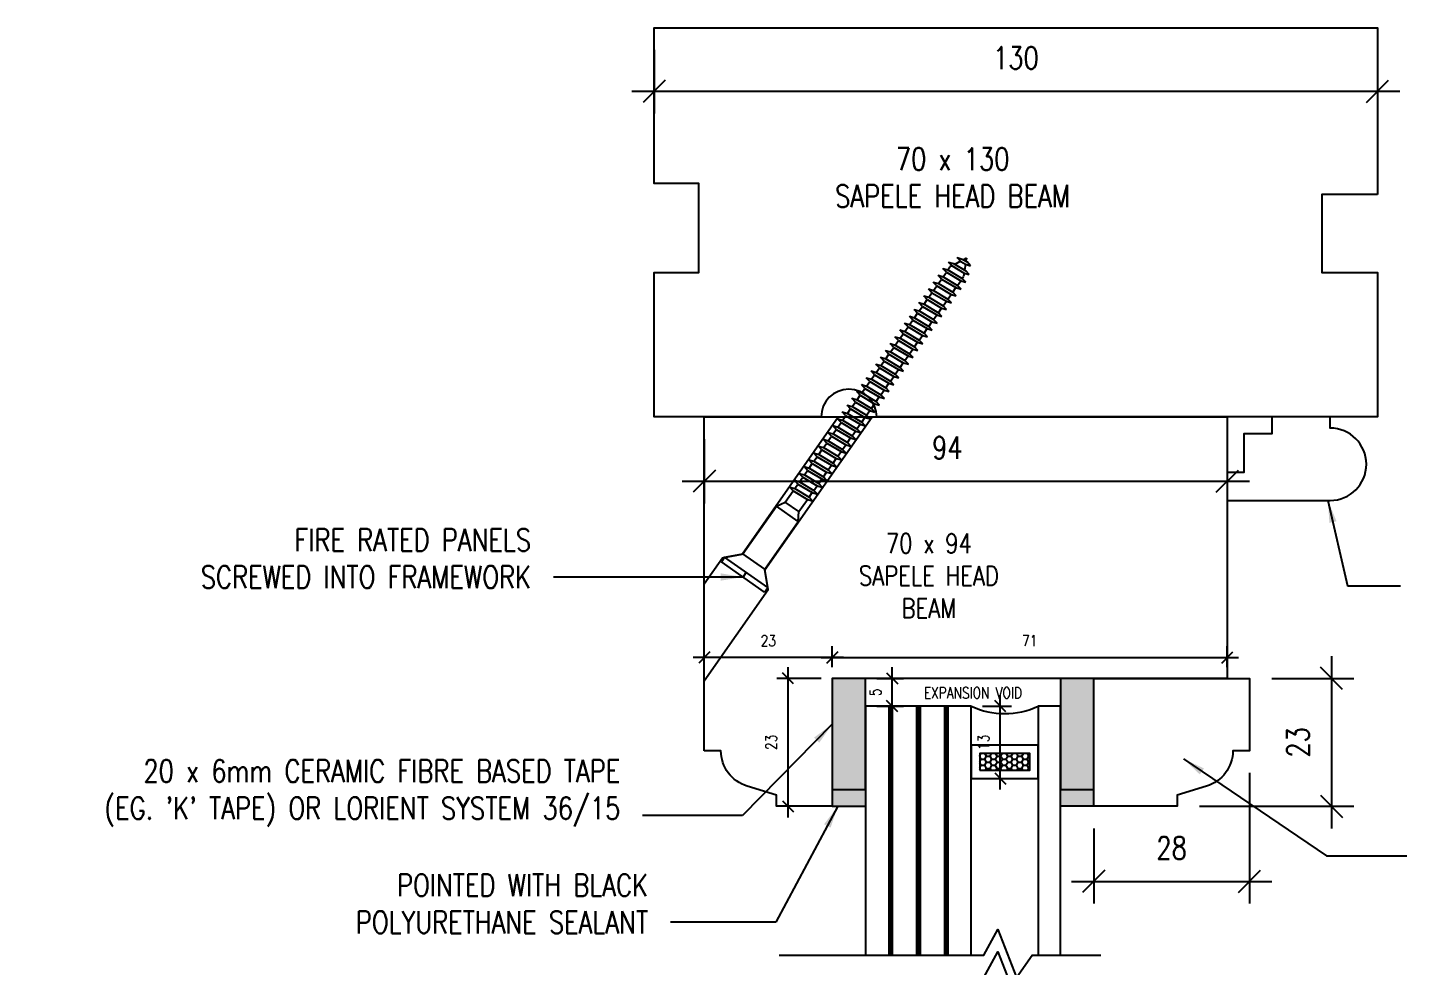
# Model space of a CAD drawing. Header units: millimetres. Extents: x 0 to 23312, y -3206 to 11448.
# Drawn here: x 12631.9 to 12880.8, y 7265.3 to 7434.1 of the extents above; entities that cross this region are included whole.
import ezdxf

# ---------------------------------------------------------------- set-up
doc = ezdxf.new("R2010")
doc.units = ezdxf.units.MM
doc.header["$LTSCALE"] = 10
doc.header["$PDMODE"] = 35
for name, color, linetype in [('01 - Title Block', 7, 'Continuous'), ('40 - Detail Outline', 142, 'Continuous'), ('41 - Detail', 7, 'Continuous'), ('44 - Detail Text', 7, 'Continuous')]:
    doc.layers.add(name, color=color, linetype=linetype)
doc.styles.add('1-1', font='romans.shx', dxfattribs={"width": 0.8, "height": 2})
doc.styles.add('1-2', font='romans.shx', dxfattribs={"width": 0.8, "height": 4})
doc.dimstyles.new('1-1', dxfattribs={"dimtxt": 2, "dimasz": 2, "dimexe": 2, "dimexo": 2, "dimgap": 2, "dimtad": 1, "dimdec": 0, "dimzin": 0, "dimdsep": 46, "dimtxsty": '1-1', "dimblk": 'OBLIQUE', "dimcen": 2, "dimdle": 2, "dimclrd": 251, "dimclre": 251, "dimclrt": 251, "dimadec": 0, "dimazin": 0, "dimtfac": 1, "dimtdec": 0, "dimtix": 1, "dimtmove": 1, "dimatfit": 3, "dimfxl": 1, "dimtolj": 1, "dimtzin": 0, "dimlwd": 25, "dimarcsym": 0})
doc.dimstyles.new('1-2', dxfattribs={"dimtxt": 4, "dimasz": 4, "dimexe": 4, "dimexo": 4, "dimgap": 4, "dimtad": 1, "dimdec": 0, "dimzin": 0, "dimdsep": 46, "dimtxsty": '1-2', "dimblk": 'OBLIQUE', "dimcen": 4, "dimdle": 4, "dimclrd": 251, "dimclre": 251, "dimclrt": 251, "dimadec": 0, "dimazin": 0, "dimtfac": 1, "dimtdec": 0, "dimtix": 1, "dimtmove": 1, "dimatfit": 3, "dimfxl": 1, "dimtolj": 1, "dimtzin": 0, "dimlwd": 25, "dimarcsym": 0})

# ---------------------------------------------------------------- blocks, each defined once
blk = doc.blocks.new('_Oblique')
at = {"color": 0, "linetype": 'ByBlock', "lineweight": -2}
blk.add_line((-0.5, -0.5), (0.5, 0.5), dxfattribs=at)
blk = doc.blocks.new('*D186')
at = {"layer": '40 - Detail Outline', "color": 251, "lineweight": -2, "ltscale": 10, "transparency": 16777216}
for p, q in [((12774.51, 7317.06), (12766.55, 7317.06)), ((12774.51, 7294.06), (12766.55, 7294.06))]:
    blk.add_line(p, q, dxfattribs=at)
at = {"layer": '40 - Detail Outline', "color": 251, "lineweight": 25, "ltscale": 10, "transparency": 16777216}
blk.add_line((12768.55, 7319.06), (12768.55, 7292.06), dxfattribs=at)
at = {"layer": 'Defpoints', "color": 0, "ltscale": 10, "transparency": 16777216}
for p in [(12776.51, 7317.06), (12768.55, 7294.06), (12776.51, 7294.06)]:
    blk.add_point(p, dxfattribs=at)
at = {"layer": '40 - Detail Outline', "color": 251, "lineweight": 25, "ltscale": 10, "transparency": 16777216, "xscale": 2, "yscale": 2, "zscale": 2}
for p, rotation in [((12768.55, 7317.06), 90), ((12768.55, 7294.06), 270)]:
    blk.add_blockref('_Oblique', p, dxfattribs=dict(at, rotation=rotation))
at = {"layer": '40 - Detail Outline', "color": 251, "ltscale": 10, "transparency": 16777216, "insert": (12765.55, 7305.56), "char_height": 2, "attachment_point": 5, "rotation": 90, "style": '1-1'}
blk.add_mtext('\\A1;23', dxfattribs=at)
blk = doc.blocks.new('*D187')
at = {"layer": '40 - Detail Outline', "color": 251, "lineweight": -2, "ltscale": 10, "transparency": 16777216}
for p, q in [((12776.51, 7319.06), (12776.51, 7322.83)), ((12847.51, 7319.06), (12847.51, 7322.83))]:
    blk.add_line(p, q, dxfattribs=at)
at = {"layer": '40 - Detail Outline', "color": 251, "lineweight": 25, "ltscale": 10, "transparency": 16777216}
blk.add_line((12774.51, 7320.83), (12849.51, 7320.83), dxfattribs=at)
at = {"layer": 'Defpoints', "color": 0, "ltscale": 10, "transparency": 16777216}
for p in [(12847.51, 7320.83), (12776.51, 7317.06), (12847.51, 7317.06)]:
    blk.add_point(p, dxfattribs=at)
at = {"layer": '40 - Detail Outline', "color": 251, "lineweight": 25, "ltscale": 10, "transparency": 16777216, "xscale": 2, "yscale": 2, "zscale": 2, "rotation": 180}
blk.add_blockref('_Oblique', (12776.51, 7320.83), dxfattribs=at)
at = {"layer": '40 - Detail Outline', "color": 251, "lineweight": 25, "ltscale": 10, "transparency": 16777216, "xscale": 2, "yscale": 2, "zscale": 2}
blk.add_blockref('_Oblique', (12847.51, 7320.83), dxfattribs=at)
at = {"layer": '40 - Detail Outline', "color": 251, "ltscale": 10, "transparency": 16777216, "insert": (12812.01, 7323.83), "char_height": 2, "attachment_point": 5, "style": '1-1'}
blk.add_mtext('\\A1;71', dxfattribs=at)
blk = doc.blocks.new('*D190')
at = {"layer": '40 - Detail Outline', "color": 251, "lineweight": -2, "ltscale": 10, "transparency": 16777216}
for p, q in [((12753.51, 7360.06), (12753.51, 7348.53)), ((12847.51, 7360.06), (12847.51, 7348.53))]:
    blk.add_line(p, q, dxfattribs=at)
at = {"layer": '40 - Detail Outline', "color": 251, "lineweight": 25, "ltscale": 10, "transparency": 16777216}
blk.add_line((12749.51, 7352.53), (12851.51, 7352.53), dxfattribs=at)
at = {"layer": 'Defpoints', "color": 0, "ltscale": 10, "transparency": 16777216}
for p in [(12753.51, 7364.06), (12847.51, 7364.06), (12847.51, 7352.53)]:
    blk.add_point(p, dxfattribs=at)
at = {"layer": '40 - Detail Outline', "color": 251, "lineweight": 25, "ltscale": 10, "transparency": 16777216, "xscale": 4, "yscale": 4, "zscale": 4, "rotation": 180}
blk.add_blockref('_Oblique', (12753.51, 7352.53), dxfattribs=at)
at = {"layer": '40 - Detail Outline', "color": 251, "lineweight": 25, "ltscale": 10, "transparency": 16777216, "xscale": 4, "yscale": 4, "zscale": 4}
blk.add_blockref('_Oblique', (12847.51, 7352.53), dxfattribs=at)
at = {"layer": '40 - Detail Outline', "color": 251, "ltscale": 10, "transparency": 16777216, "insert": (12797.2, 7358.53), "char_height": 4, "attachment_point": 5, "style": '1-2'}
blk.add_mtext('\\A1;94', dxfattribs=at)
blk = doc.blocks.new('*D191')
at = {"layer": '40 - Detail Outline', "color": 251, "lineweight": -2, "ltscale": 10, "transparency": 16777216}
for p, q in [((12744.51, 7430.06), (12744.51, 7418.63)), ((12874.51, 7430.06), (12874.51, 7418.63))]:
    blk.add_line(p, q, dxfattribs=at)
at = {"layer": '40 - Detail Outline', "color": 251, "lineweight": 25, "ltscale": 10, "transparency": 16777216}
blk.add_line((12740.51, 7422.63), (12878.51, 7422.63), dxfattribs=at)
at = {"layer": 'Defpoints', "color": 0, "ltscale": 10, "transparency": 16777216}
for p in [(12744.51, 7434.06), (12874.51, 7434.06), (12874.51, 7422.63)]:
    blk.add_point(p, dxfattribs=at)
at = {"layer": '40 - Detail Outline', "color": 251, "lineweight": 25, "ltscale": 10, "transparency": 16777216, "xscale": 4, "yscale": 4, "zscale": 4, "rotation": 180}
blk.add_blockref('_Oblique', (12744.51, 7422.63), dxfattribs=at)
at = {"layer": '40 - Detail Outline', "color": 251, "lineweight": 25, "ltscale": 10, "transparency": 16777216, "xscale": 4, "yscale": 4, "zscale": 4}
blk.add_blockref('_Oblique', (12874.51, 7422.63), dxfattribs=at)
at = {"layer": '40 - Detail Outline', "color": 251, "ltscale": 10, "transparency": 16777216, "insert": (12809.51, 7428.63), "char_height": 4, "attachment_point": 5, "style": '1-2'}
blk.add_mtext('\\A1;130', dxfattribs=at)
blk = doc.blocks.new('*D182')
at = {"layer": '40 - Detail Outline', "color": 251, "lineweight": -2, "ltscale": 10, "transparency": 16777216}
for p, q in [((12803.51, 7312.06), (12808.71, 7312.06)), ((12803.51, 7299.06), (12808.71, 7299.06))]:
    blk.add_line(p, q, dxfattribs=at)
at = {"layer": '40 - Detail Outline', "color": 251, "lineweight": 25, "ltscale": 10, "transparency": 16777216}
blk.add_line((12806.71, 7297.06), (12806.71, 7314.06), dxfattribs=at)
at = {"layer": 'Defpoints', "color": 0, "ltscale": 10, "transparency": 16777216}
for p in [(12801.51, 7312.06), (12806.71, 7312.06), (12801.51, 7299.06)]:
    blk.add_point(p, dxfattribs=at)
at = {"layer": '40 - Detail Outline', "color": 251, "lineweight": 25, "ltscale": 10, "transparency": 16777216, "xscale": 2, "yscale": 2, "zscale": 2}
for p, rotation in [((12806.71, 7312.06), 90), ((12806.71, 7299.06), 270)]:
    blk.add_blockref('_Oblique', p, dxfattribs=dict(at, rotation=rotation))
at = {"layer": '40 - Detail Outline', "color": 251, "ltscale": 10, "transparency": 16777216, "insert": (12803.71, 7305.56), "char_height": 2, "attachment_point": 5, "rotation": 90, "style": '1-1'}
blk.add_mtext('\\A1;13', dxfattribs=at)
blk = doc.blocks.new('*D183')
at = {"layer": '40 - Detail Outline', "color": 251, "lineweight": -2, "ltscale": 10, "transparency": 16777216}
for p, q in [((12784.51, 7317.06), (12789.29, 7317.06)), ((12784.51, 7312.06), (12789.29, 7312.06))]:
    blk.add_line(p, q, dxfattribs=at)
at = {"layer": '40 - Detail Outline', "color": 251, "lineweight": 25, "ltscale": 10, "transparency": 16777216}
for p, q in [((12787.29, 7317.06), (12787.29, 7319.06)), ((12787.29, 7312.06), (12787.29, 7317.06)), ((12787.29, 7312.06), (12787.29, 7310.06))]:
    blk.add_line(p, q, dxfattribs=at)
at = {"layer": 'Defpoints', "color": 0, "ltscale": 10, "transparency": 16777216}
for p in [(12782.51, 7317.06), (12787.29, 7317.06), (12782.51, 7312.06)]:
    blk.add_point(p, dxfattribs=at)
at = {"layer": '40 - Detail Outline', "color": 251, "lineweight": 25, "ltscale": 10, "transparency": 16777216, "xscale": 2, "yscale": 2, "zscale": 2}
for p, rotation in [((12787.29, 7317.06), 270), ((12787.29, 7312.06), 90)]:
    blk.add_blockref('_Oblique', p, dxfattribs=dict(at, rotation=rotation))
at = {"layer": '40 - Detail Outline', "color": 251, "ltscale": 10, "transparency": 16777216, "insert": (12784.29, 7314.56), "char_height": 2, "attachment_point": 5, "rotation": 90, "style": '1-1'}
blk.add_mtext('\\A1;5', dxfattribs=at)
blk = doc.blocks.new('*D176')
at = {"layer": '40 - Detail Outline', "color": 251, "lineweight": -2, "ltscale": 10, "transparency": 16777216}
for p, q in [((12851.51, 7300.06), (12851.51, 7276.57)), ((12823.51, 7290.06), (12823.51, 7276.57))]:
    blk.add_line(p, q, dxfattribs=at)
at = {"layer": '40 - Detail Outline', "color": 251, "lineweight": 25, "ltscale": 10, "transparency": 16777216}
blk.add_line((12819.51, 7280.57), (12855.51, 7280.57), dxfattribs=at)
at = {"layer": 'Defpoints', "color": 0, "ltscale": 10, "transparency": 16777216}
for p in [(12851.51, 7304.06), (12823.51, 7294.06), (12851.51, 7280.57)]:
    blk.add_point(p, dxfattribs=at)
at = {"layer": '40 - Detail Outline', "color": 251, "lineweight": 25, "ltscale": 10, "transparency": 16777216, "xscale": 4, "yscale": 4, "zscale": 4, "rotation": 180}
blk.add_blockref('_Oblique', (12823.51, 7280.57), dxfattribs=at)
at = {"layer": '40 - Detail Outline', "color": 251, "lineweight": 25, "ltscale": 10, "transparency": 16777216, "xscale": 4, "yscale": 4, "zscale": 4}
blk.add_blockref('_Oblique', (12851.51, 7280.57), dxfattribs=at)
at = {"layer": '40 - Detail Outline', "color": 251, "ltscale": 10, "transparency": 16777216, "insert": (12837.51, 7286.57), "char_height": 4, "attachment_point": 5, "style": '1-2'}
blk.add_mtext('\\A1;28', dxfattribs=at)
blk = doc.blocks.new('*D177')
at = {"layer": '40 - Detail Outline', "color": 251, "lineweight": 25, "ltscale": 10, "transparency": 16777216}
blk.add_line((12866.24, 7321.06), (12866.24, 7290.06), dxfattribs=at)
at = {"layer": '40 - Detail Outline', "color": 251, "lineweight": -2, "ltscale": 10, "transparency": 16777216}
for p, q in [((12855.51, 7317.06), (12870.24, 7317.06)), ((12842.51, 7294.06), (12870.24, 7294.06))]:
    blk.add_line(p, q, dxfattribs=at)
at = {"layer": 'Defpoints', "color": 0, "ltscale": 10, "transparency": 16777216}
for p in [(12851.51, 7317.06), (12838.51, 7294.06), (12866.24, 7294.06)]:
    blk.add_point(p, dxfattribs=at)
at = {"layer": '40 - Detail Outline', "color": 251, "lineweight": 25, "ltscale": 10, "transparency": 16777216, "xscale": 4, "yscale": 4, "zscale": 4}
for p, rotation in [((12866.24, 7317.06), 90), ((12866.24, 7294.06), 270)]:
    blk.add_blockref('_Oblique', p, dxfattribs=dict(at, rotation=rotation))
at = {"layer": '40 - Detail Outline', "color": 251, "ltscale": 10, "transparency": 16777216, "insert": (12860.24, 7305.56), "char_height": 4, "attachment_point": 5, "rotation": 90, "style": '1-2'}
blk.add_mtext('\\A1;23', dxfattribs=at)
blk = doc.blocks.new('*D185')
at = {"layer": '01 - Title Block', "color": 251, "lineweight": -2, "ltscale": 10, "transparency": 16777216}
for p, q in [((12753.51, 7319.06), (12753.51, 7322.83)), ((12776.51, 7319.06), (12776.51, 7322.83))]:
    blk.add_line(p, q, dxfattribs=at)
at = {"layer": '01 - Title Block', "color": 251, "lineweight": 25, "ltscale": 10, "transparency": 16777216}
blk.add_line((12778.51, 7320.83), (12751.51, 7320.83), dxfattribs=at)
at = {"layer": 'Defpoints', "color": 0, "ltscale": 10, "transparency": 16777216}
for p in [(12753.51, 7320.83), (12753.51, 7317.06), (12776.51, 7317.06)]:
    blk.add_point(p, dxfattribs=at)
at = {"layer": '01 - Title Block', "color": 251, "lineweight": 25, "ltscale": 10, "transparency": 16777216, "xscale": 2, "yscale": 2, "zscale": 2, "rotation": 180}
blk.add_blockref('_Oblique', (12753.51, 7320.83), dxfattribs=at)
at = {"layer": '01 - Title Block', "color": 251, "lineweight": 25, "ltscale": 10, "transparency": 16777216, "xscale": 2, "yscale": 2, "zscale": 2}
blk.add_blockref('_Oblique', (12776.51, 7320.83), dxfattribs=at)
at = {"layer": '01 - Title Block', "color": 251, "ltscale": 10, "transparency": 16777216, "insert": (12765.01, 7323.83), "char_height": 2, "attachment_point": 5, "style": '1-1'}
blk.add_mtext('\\A1;23', dxfattribs=at)

msp = doc.modelspace()

# ---------------------------------------------------------------- hatches: boundary and pattern name
at = {"layer": '40 - Detail Outline', "ltscale": 10}
h = msp.add_hatch(dxfattribs=at)
h.set_pattern_fill('HONEY', color=251, scale=0.2)
h.set_pattern_definition([(0, (-58575.1623, -79998.23645), (0.9525, 0.549926129), [0.635, -1.27]), (120, (-58575.1623, -79998.23645), (-0.952499998, 0.5499261326), [0.635, -1.27]), (60, (-58575.1623, -79998.23645), (2e-09, 1.0998522616), [-1.27, 0.635])])
h.paths.add_polyline_path([(12812.011, 7300.564), (12812.011, 7303.564), (12803.011, 7303.564), (12803.011, 7300.564)])
h = msp.add_hatch(color=253, dxfattribs=at)
h.dxf.hatch_style = 1
h.paths.add_polyline_path([(12776.511, 7297.064), (12776.511, 7294.064), (12782.511, 7294.064), (12782.511, 7297.064)])
h = msp.add_hatch(color=253, dxfattribs=at)
h.dxf.hatch_style = 1
h.paths.add_polyline_path([(12823.511, 7294.064), (12823.511, 7297.064), (12817.511, 7297.064), (12817.511, 7294.064)])
at = {"layer": '41 - Detail'}
h = msp.add_hatch(dxfattribs=at)
h.set_pattern_fill('DOTS', color=251, scale=0.1, angle=-180, style=0)
h.set_pattern_definition([(180, (-58757.5159, -79997.23645), (-0.079375, -0.15875), [0, -0.15875])])
h.paths.add_polyline_path([(12776.511, 7297.064), (12782.511, 7297.064), (12782.511, 7317.064), (12776.511, 7317.064)])
h = msp.add_hatch(dxfattribs=at)
h.set_pattern_fill('DOTS', color=251, scale=0.1, angle=-180, style=0)
h.set_pattern_definition([(180, (-58716.5159, -79997.23645), (-0.079375, -0.15875), [0, -0.15875])])
h.paths.add_polyline_path([(12817.511, 7297.064), (12823.511, 7297.064), (12823.511, 7317.064), (12817.511, 7317.064)])

# ---------------------------------------------------------------- linework, layer by layer
at = {"layer": '01 - Title Block', "color": 7, "ltscale": 10}
for p, q in [((12776.511, 7294.064), (12782.511, 7294.064)), ((12823.511, 7294.064), (12817.511, 7294.064))]:
    msp.add_line(p, q, dxfattribs=at)
at = {"layer": '40 - Detail Outline', "ltscale": 2}
msp.add_lwpolyline([(12874.511, 7404.064), (12864.511, 7404.064), (12864.511, 7390.064), (12874.511, 7390.064), (12874.511, 7390.064), (12874.511, 7364.064), (12784.511, 7364.064, 1), (12774.511, 7364.064), (12744.511, 7364.064), (12744.511, 7390.064), (12752.511, 7390.064), (12752.511, 7406.064), (12744.511, 7406.064), (12744.511, 7434.064), (12874.511, 7434.064), (12874.511, 7434.064), (12874.511, 7434.064), (12874.511, 7404.064)], format="xyb", dxfattribs=at)
at = {"layer": '40 - Detail Outline'}
for points in [[(12753.511, 7304.064), (12753.511, 7364.064), (12847.511, 7364.064), (12847.511, 7317.064), (12776.511, 7317.064), (12776.511, 7294.064), (12766.511, 7294.064), (12766.511, 7296.064), (12761.238, 7297.676, -0.3297624), (12756.511, 7304.064)], [(12855.511, 7364.064), (12855.511, 7361.064), (12850.511, 7361.064), (12850.511, 7354.064), (12847.511, 7354.064), (12847.511, 7349.064), (12866.011, 7349.064, 1), (12866.011, 7362.064), (12866.011, 7364.064)]]:
    msp.add_lwpolyline(points, format="xyb", close=True, dxfattribs=at)
at = {"layer": '40 - Detail Outline', "color": 251, "ltscale": 10}
for points in [[(12753.511, 7334.064), (12756.806, 7338.77), (12760.318, 7339.428), (12777.569, 7364.064)], [(12753.511, 7316.63), (12764.997, 7333.034), (12764.414, 7336.56), (12783.673, 7364.064)], [(12766.951, 7267.292), (12803.739, 7267.292), (12806.265, 7271.92), (12809.633, 7263.295), (12812.419, 7267.292), (12824.772, 7267.292)], [(12766.951, 7263.292), (12803.739, 7263.292), (12806.265, 7267.92), (12809.633, 7259.295), (12812.419, 7263.292), (12824.772, 7263.292)]]:
    msp.add_lwpolyline(points, dxfattribs=at)
at = {"layer": '40 - Detail Outline', "color": 7, "ltscale": 10}
for points in [[(12776.511, 7297.064), (12782.511, 7297.064), (12782.511, 7317.064), (12776.511, 7317.064)], [(12817.511, 7297.064), (12823.511, 7297.064), (12823.511, 7317.064), (12817.511, 7317.064)]]:
    msp.add_lwpolyline(points, close=True, dxfattribs=at)
at = {"layer": '40 - Detail Outline', "ltscale": 10}
msp.add_lwpolyline([(12823.511, 7317.064), (12851.511, 7317.064), (12851.511, 7304.064), (12848.511, 7304.064, -0.3297624), (12843.784, 7297.676), (12838.511, 7296.064), (12838.511, 7294.064), (12823.511, 7294.064)], format="xyb", close=True, dxfattribs=at)
at = {"layer": '40 - Detail Outline', "color": 7, "ltscale": 10}
for points in [[(12801.511, 7267.292), (12801.511, 7312.064), (12782.511, 7312.064), (12782.511, 7267.292)], [(12817.511, 7267.292), (12817.511, 7312.064), (12813.511, 7312.064), (12813.511, 7267.292)]]:
    msp.add_lwpolyline(points, dxfattribs=at)
at = {"layer": '40 - Detail Outline', "color": 253, "ltscale": 10, "const_width": 1}
for points in [[(12787.011, 7312.064), (12787.011, 7267.292)], [(12792.011, 7312.064), (12792.011, 7267.292)], [(12797.011, 7312.064), (12797.011, 7267.292)]]:
    msp.add_lwpolyline(points, dxfattribs=at)
at = {"layer": '40 - Detail Outline', "color": 252, "ltscale": 10}
msp.add_lwpolyline([(12801.511, 7299.064), (12813.511, 7299.064), (12813.511, 7305.064), (12801.511, 7305.064)], close=True, dxfattribs=at)
at = {"layer": '40 - Detail Outline', "color": 251, "ltscale": 10}
msp.add_lwpolyline([(12803.011, 7300.564), (12812.011, 7300.564), (12812.011, 7303.564), (12803.011, 7303.564)], close=True, dxfattribs=at)
at = {"layer": '40 - Detail Outline', "color": 252, "ltscale": 10}
msp.add_arc((12807.511, 7324.823), 14.099, 244.81407, 295.18593, dxfattribs=at)
at = {"layer": '41 - Detail', "color": 251}
for p, q in [((12798.043, 7391.235), (12797.413, 7391.905)), ((12797.413, 7391.905), (12798.33, 7391.645)), ((12798.33, 7391.645), (12800.511, 7390.335)), ((12799.58, 7392.067), (12798.553, 7391.511)), ((12799.602, 7392.044), (12798.972, 7392.714)), ((12798.972, 7392.714), (12799.889, 7392.454)), ((12799.602, 7392.044), (12800.461, 7391.528)), ((12799.889, 7392.454), (12800.748, 7391.938)), ((12800.625, 7392.633), (12800.082, 7392.339)), ((12800.461, 7391.528), (12800.303, 7390.46)), ((12800.461, 7391.528), (12801.378, 7391.268)), ((12800.625, 7392.633), (12800.54, 7392.063)), ((12801.378, 7391.268), (12800.748, 7391.938)), ((12796.161, 7388.874), (12795.532, 7389.544)), ((12795.532, 7389.544), (12796.449, 7389.284)), ((12795.589, 7388.056), (12796.161, 7388.874)), ((12796.161, 7388.874), (12798.739, 7387.325)), ((12797.022, 7390.103), (12796.392, 7390.772)), ((12796.392, 7390.772), (12797.309, 7390.513)), ((12796.449, 7389.284), (12797.022, 7390.103)), ((12796.449, 7389.284), (12799.027, 7387.735)), ((12797.022, 7390.103), (12799.6, 7388.554)), ((12797.309, 7390.513), (12797.675, 7391.036)), ((12797.309, 7390.513), (12799.887, 7388.964)), ((12798.043, 7391.235), (12797.675, 7391.036)), ((12798.043, 7391.235), (12800.223, 7389.925)), ((12799.887, 7388.964), (12800.133, 7389.315)), ((12800.517, 7388.294), (12799.887, 7388.964)), ((12800.223, 7389.925), (12800.133, 7389.315)), ((12800.223, 7389.925), (12801.14, 7389.665)), ((12801.14, 7389.665), (12800.511, 7390.335)), ((12794.441, 7386.416), (12793.811, 7387.086)), ((12793.811, 7387.086), (12794.728, 7386.827)), ((12793.868, 7385.598), (12794.441, 7386.416)), ((12794.441, 7386.416), (12797.019, 7384.867)), ((12795.301, 7387.645), (12794.672, 7388.315)), ((12794.672, 7388.315), (12795.589, 7388.056)), ((12794.728, 7386.827), (12795.301, 7387.645)), ((12794.728, 7386.827), (12797.306, 7385.278)), ((12795.301, 7387.645), (12797.879, 7386.096)), ((12795.589, 7388.056), (12798.166, 7386.507)), ((12798.166, 7386.507), (12798.739, 7387.325)), ((12798.796, 7385.837), (12798.166, 7386.507)), ((12798.739, 7387.325), (12799.656, 7387.066)), ((12799.027, 7387.735), (12799.6, 7388.554)), ((12799.656, 7387.066), (12799.027, 7387.735)), ((12799.6, 7388.554), (12800.517, 7388.294)), ((12792.72, 7383.959), (12792.09, 7384.629)), ((12792.09, 7384.629), (12793.008, 7384.369)), ((12792.147, 7383.141), (12792.72, 7383.959)), ((12792.72, 7383.959), (12795.298, 7382.41)), ((12793.58, 7385.188), (12792.951, 7385.858)), ((12792.951, 7385.858), (12793.868, 7385.598)), ((12793.008, 7384.369), (12793.58, 7385.188)), ((12793.008, 7384.369), (12795.585, 7382.821)), ((12793.58, 7385.188), (12796.158, 7383.639)), ((12793.868, 7385.598), (12796.446, 7384.049)), ((12796.446, 7384.049), (12797.019, 7384.867)), ((12797.075, 7383.379), (12796.446, 7384.049)), ((12797.019, 7384.867), (12797.936, 7384.608)), ((12797.306, 7385.278), (12797.879, 7386.096)), ((12797.936, 7384.608), (12797.306, 7385.278)), ((12797.879, 7386.096), (12798.796, 7385.837)), ((12790.999, 7381.501), (12790.37, 7382.171)), ((12790.37, 7382.171), (12791.287, 7381.912)), ((12790.426, 7380.683), (12790.999, 7381.501)), ((12790.999, 7381.501), (12793.577, 7379.953)), ((12791.86, 7382.73), (12791.23, 7383.4)), ((12791.23, 7383.4), (12792.147, 7383.141)), ((12791.287, 7381.912), (12791.86, 7382.73)), ((12791.287, 7381.912), (12793.865, 7380.363)), ((12791.86, 7382.73), (12794.437, 7381.181)), ((12792.147, 7383.141), (12794.725, 7381.592)), ((12794.725, 7381.592), (12795.298, 7382.41)), ((12795.355, 7380.922), (12794.725, 7381.592)), ((12795.298, 7382.41), (12796.215, 7382.151)), ((12795.585, 7382.821), (12796.158, 7383.639)), ((12796.215, 7382.151), (12795.585, 7382.821)), ((12796.158, 7383.639), (12797.075, 7383.379)), ((12789.279, 7379.044), (12788.649, 7379.714)), ((12788.649, 7379.714), (12789.566, 7379.455)), ((12788.706, 7378.226), (12789.279, 7379.044)), ((12789.279, 7379.044), (12791.856, 7377.495)), ((12790.139, 7380.273), (12789.509, 7380.943)), ((12789.509, 7380.943), (12790.426, 7380.683)), ((12789.566, 7379.455), (12790.139, 7380.273)), ((12789.566, 7379.455), (12792.144, 7377.906)), ((12790.139, 7380.273), (12792.717, 7378.724)), ((12790.426, 7380.683), (12793.004, 7379.134)), ((12793.004, 7379.134), (12793.577, 7379.953)), ((12793.634, 7378.464), (12793.004, 7379.134)), ((12793.577, 7379.953), (12794.494, 7379.693)), ((12793.865, 7380.363), (12794.437, 7381.181)), ((12794.494, 7379.693), (12793.865, 7380.363)), ((12794.437, 7381.181), (12795.355, 7380.922)), ((12787.558, 7376.587), (12786.928, 7377.256)), ((12786.928, 7377.256), (12787.845, 7376.997)), ((12786.985, 7375.768), (12787.558, 7376.587)), ((12787.558, 7376.587), (12790.136, 7375.038)), ((12788.418, 7377.815), (12787.789, 7378.485)), ((12787.789, 7378.485), (12788.706, 7378.226)), ((12787.845, 7376.997), (12788.418, 7377.815)), ((12787.845, 7376.997), (12790.423, 7375.448)), ((12788.418, 7377.815), (12790.996, 7376.266)), ((12788.706, 7378.226), (12791.283, 7376.677)), ((12791.283, 7376.677), (12791.856, 7377.495)), ((12791.913, 7376.007), (12791.283, 7376.677)), ((12791.856, 7377.495), (12792.773, 7377.236)), ((12792.144, 7377.906), (12792.717, 7378.724)), ((12792.773, 7377.236), (12792.144, 7377.906)), ((12792.717, 7378.724), (12793.634, 7378.464)), ((12785.837, 7374.129), (12785.208, 7374.799)), ((12785.208, 7374.799), (12786.125, 7374.54)), ((12785.264, 7373.311), (12785.837, 7374.129)), ((12785.837, 7374.129), (12788.415, 7372.58)), ((12786.697, 7375.358), (12786.068, 7376.028)), ((12786.068, 7376.028), (12786.985, 7375.768)), ((12786.125, 7374.54), (12786.697, 7375.358)), ((12786.125, 7374.54), (12788.702, 7372.991)), ((12786.697, 7375.358), (12789.275, 7373.809)), ((12786.985, 7375.768), (12789.563, 7374.219)), ((12789.563, 7374.219), (12790.136, 7375.038)), ((12790.192, 7373.55), (12789.563, 7374.219)), ((12790.136, 7375.038), (12791.053, 7374.778)), ((12790.423, 7375.448), (12790.996, 7376.266)), ((12791.053, 7374.778), (12790.423, 7375.448)), ((12790.996, 7376.266), (12791.913, 7376.007)), ((12784.116, 7371.672), (12783.487, 7372.342)), ((12783.487, 7372.342), (12784.404, 7372.082)), ((12783.543, 7370.853), (12784.116, 7371.672)), ((12784.116, 7371.672), (12786.694, 7370.123)), ((12784.977, 7372.9), (12784.347, 7373.57)), ((12784.347, 7373.57), (12785.264, 7373.311)), ((12784.404, 7372.082), (12784.977, 7372.9)), ((12784.404, 7372.082), (12786.982, 7370.533)), ((12784.977, 7372.9), (12787.555, 7371.351)), ((12785.264, 7373.311), (12787.842, 7371.762)), ((12787.842, 7371.762), (12788.415, 7372.58)), ((12788.472, 7371.092), (12787.842, 7371.762)), ((12788.415, 7372.58), (12789.332, 7372.321)), ((12788.702, 7372.991), (12789.275, 7373.809)), ((12789.332, 7372.321), (12788.702, 7372.991)), ((12789.275, 7373.809), (12790.192, 7373.55)), ((12782.396, 7369.214), (12781.766, 7369.884)), ((12781.766, 7369.884), (12782.683, 7369.625)), ((12781.823, 7368.396), (12782.396, 7369.214)), ((12782.396, 7369.214), (12784.973, 7367.665)), ((12783.256, 7370.443), (12782.626, 7371.113)), ((12782.626, 7371.113), (12783.543, 7370.853)), ((12782.683, 7369.625), (12783.256, 7370.443)), ((12782.683, 7369.625), (12785.261, 7368.076)), ((12783.256, 7370.443), (12785.834, 7368.894)), ((12783.543, 7370.853), (12786.121, 7369.305)), ((12785.261, 7368.076), (12785.834, 7368.894)), ((12785.834, 7368.894), (12786.751, 7368.635)), ((12786.121, 7369.305), (12786.694, 7370.123)), ((12786.751, 7368.635), (12786.121, 7369.305)), ((12786.694, 7370.123), (12787.611, 7369.863)), ((12786.982, 7370.533), (12787.555, 7371.351)), ((12787.611, 7369.863), (12786.982, 7370.533)), ((12787.555, 7371.351), (12788.472, 7371.092)), ((12780.675, 7366.757), (12780.045, 7367.427)), ((12780.045, 7367.427), (12780.962, 7367.167)), ((12780.102, 7365.939), (12780.675, 7366.757)), ((12780.675, 7366.757), (12783.253, 7365.208)), ((12781.535, 7367.985), (12780.906, 7368.655)), ((12780.906, 7368.655), (12781.823, 7368.396)), ((12780.962, 7367.167), (12781.535, 7367.985)), ((12780.962, 7367.167), (12783.54, 7365.618)), ((12781.535, 7367.985), (12784.113, 7366.437)), ((12781.823, 7368.396), (12784.401, 7366.847)), ((12783.54, 7365.618), (12784.113, 7366.437)), ((12784.113, 7366.437), (12785.03, 7366.177)), ((12784.401, 7366.847), (12784.973, 7367.665)), ((12785.03, 7366.177), (12784.401, 7366.847)), ((12784.973, 7367.665), (12785.891, 7367.406)), ((12785.891, 7367.406), (12785.261, 7368.076)), ((12778.954, 7364.299), (12778.325, 7364.969)), ((12778.325, 7364.969), (12779.242, 7364.71)), ((12778.381, 7363.481), (12778.954, 7364.299)), ((12778.954, 7364.299), (12781.532, 7362.75)), ((12779.815, 7365.528), (12779.185, 7366.198)), ((12779.185, 7366.198), (12780.102, 7365.939)), ((12779.242, 7364.71), (12779.815, 7365.528)), ((12779.242, 7364.71), (12781.819, 7363.161)), ((12779.815, 7365.528), (12782.392, 7363.979)), ((12780.102, 7365.939), (12782.68, 7364.39)), ((12781.819, 7363.161), (12782.392, 7363.979)), ((12782.392, 7363.979), (12783.309, 7363.72)), ((12782.68, 7364.39), (12783.253, 7365.208)), ((12783.309, 7363.72), (12782.68, 7364.39)), ((12783.253, 7365.208), (12784.17, 7364.948)), ((12784.17, 7364.948), (12783.54, 7365.618)), ((12777.233, 7361.842), (12776.604, 7362.512)), ((12776.604, 7362.512), (12777.521, 7362.252)), ((12776.661, 7361.024), (12777.233, 7361.842)), ((12777.233, 7361.842), (12779.811, 7360.293)), ((12778.094, 7363.071), (12777.464, 7363.74)), ((12777.464, 7363.74), (12778.381, 7363.481)), ((12777.521, 7362.252), (12778.094, 7363.071)), ((12777.521, 7362.252), (12780.099, 7360.703)), ((12778.094, 7363.071), (12780.672, 7361.522)), ((12778.381, 7363.481), (12780.959, 7361.932)), ((12780.099, 7360.703), (12780.672, 7361.522)), ((12780.672, 7361.522), (12781.589, 7361.262)), ((12780.959, 7361.932), (12781.532, 7362.75)), ((12781.589, 7361.262), (12780.959, 7361.932)), ((12781.532, 7362.75), (12782.449, 7362.491)), ((12782.449, 7362.491), (12781.819, 7363.161)), ((12775.513, 7359.384), (12774.883, 7360.054)), ((12774.883, 7360.054), (12775.8, 7359.795)), ((12774.94, 7358.566), (12775.513, 7359.384)), ((12775.513, 7359.384), (12778.091, 7357.835)), ((12776.373, 7360.613), (12775.744, 7361.283)), ((12775.744, 7361.283), (12776.661, 7361.024)), ((12775.8, 7359.795), (12776.373, 7360.613)), ((12775.8, 7359.795), (12778.378, 7358.246)), ((12776.373, 7360.613), (12778.951, 7359.064)), ((12776.661, 7361.024), (12779.238, 7359.475)), ((12778.378, 7358.246), (12778.951, 7359.064)), ((12778.951, 7359.064), (12779.868, 7358.805)), ((12779.238, 7359.475), (12779.811, 7360.293)), ((12779.868, 7358.805), (12779.238, 7359.475)), ((12779.811, 7360.293), (12780.728, 7360.034)), ((12780.728, 7360.034), (12780.099, 7360.703)), ((12773.792, 7356.927), (12773.162, 7357.597)), ((12773.162, 7357.597), (12774.079, 7357.337)), ((12773.219, 7356.109), (12773.792, 7356.927)), ((12773.792, 7356.927), (12776.37, 7355.378)), ((12774.652, 7358.156), (12774.023, 7358.826)), ((12774.023, 7358.826), (12774.94, 7358.566)), ((12774.079, 7357.337), (12774.652, 7358.156)), ((12774.079, 7357.337), (12776.657, 7355.789)), ((12774.652, 7358.156), (12777.23, 7356.607)), ((12774.94, 7358.566), (12777.518, 7357.017)), ((12776.657, 7355.789), (12777.23, 7356.607)), ((12777.23, 7356.607), (12778.147, 7356.347)), ((12777.518, 7357.017), (12778.091, 7357.835)), ((12778.147, 7356.347), (12777.518, 7357.017)), ((12778.091, 7357.835), (12779.008, 7357.576)), ((12779.008, 7357.576), (12778.378, 7358.246)), ((12772.071, 7354.469), (12771.442, 7355.139)), ((12771.442, 7355.139), (12772.359, 7354.88)), ((12771.498, 7353.651), (12772.071, 7354.469)), ((12772.071, 7354.469), (12774.649, 7352.921)), ((12772.932, 7355.698), (12772.302, 7356.368)), ((12772.302, 7356.368), (12773.219, 7356.109)), ((12772.359, 7354.88), (12772.932, 7355.698)), ((12772.359, 7354.88), (12774.937, 7353.331)), ((12772.932, 7355.698), (12775.509, 7354.149)), ((12773.219, 7356.109), (12775.797, 7354.56)), ((12774.937, 7353.331), (12775.509, 7354.149)), ((12775.509, 7354.149), (12776.426, 7353.89)), ((12775.797, 7354.56), (12776.37, 7355.378)), ((12776.426, 7353.89), (12775.797, 7354.56)), ((12776.37, 7355.378), (12777.287, 7355.119)), ((12777.287, 7355.119), (12776.657, 7355.789)), ((12770.351, 7352.012), (12769.721, 7352.682)), ((12769.721, 7352.682), (12770.638, 7352.423)), ((12769.778, 7351.194), (12770.351, 7352.012)), ((12770.351, 7352.012), (12772.928, 7350.463)), ((12771.211, 7353.241), (12770.581, 7353.911)), ((12770.581, 7353.911), (12771.498, 7353.651)), ((12770.638, 7352.423), (12771.211, 7353.241)), ((12770.638, 7352.423), (12773.216, 7350.874)), ((12771.211, 7353.241), (12773.789, 7351.692)), ((12771.498, 7353.651), (12774.076, 7352.102)), ((12773.216, 7350.874), (12773.789, 7351.692)), ((12773.789, 7351.692), (12774.706, 7351.432)), ((12774.076, 7352.102), (12774.649, 7352.921)), ((12774.706, 7351.432), (12774.076, 7352.102)), ((12774.649, 7352.921), (12775.566, 7352.661)), ((12775.566, 7352.661), (12774.937, 7353.331)), ((12768.079, 7348.768), (12769.49, 7350.783)), ((12769.49, 7350.783), (12768.861, 7351.453)), ((12768.861, 7351.453), (12769.778, 7351.194)), ((12769.49, 7350.783), (12772.068, 7349.234)), ((12769.778, 7351.194), (12772.355, 7349.645)), ((12770.536, 7347.047), (12772.068, 7349.234)), ((12772.068, 7349.234), (12772.985, 7348.975)), ((12772.355, 7349.645), (12772.928, 7350.463)), ((12772.985, 7348.975), (12772.355, 7349.645)), ((12772.928, 7350.463), (12773.845, 7350.204)), ((12773.845, 7350.204), (12773.216, 7350.874)), ((12760.459, 7339.454), (12766.481, 7348.055)), ((12766.481, 7348.055), (12768.079, 7348.768)), ((12770.413, 7345.302), (12766.481, 7348.055)), ((12770.536, 7347.047), (12768.079, 7348.768)), ((12770.413, 7345.302), (12770.536, 7347.047)), ((12764.391, 7336.701), (12770.413, 7345.302)), ((12757.157, 7338.836), (12760.459, 7339.454)), ((12764.391, 7336.701), (12760.459, 7339.454)), ((12757.157, 7338.836), (12756.584, 7338.017)), ((12764.365, 7332.568), (12756.584, 7338.017)), ((12764.939, 7333.387), (12757.157, 7338.836)), ((12764.939, 7333.387), (12764.391, 7336.701)), ((12760.474, 7335.292), (12761.048, 7336.111)), ((12764.365, 7332.568), (12764.939, 7333.387))]:
    msp.add_line(p, q, dxfattribs=at)

# ---------------------------------------------------------------- texts
at = {"layer": '40 - Detail Outline', "color": 251, "ltscale": 10, "char_height": 4, "attachment_point": 9, "style": '1-2'}
for s, insert, width in [('FIRE RATED PANELS SCREWED INTO FRAMEWORK', (12722.392, 7333.292), 66.67125), ('POINTED WITH BLACK POLYURETHANE SEALANT', (12743.42, 7271.218), 80.32198)]:
    msp.add_mtext(s, dxfattribs=dict(at, insert=insert, width=width))
at = {"layer": '40 - Detail Outline', "color": 251, "ltscale": 10, "attachment_point": 9}
for s, insert, char_height, style in [('EXPANSION VOID', (12810.605, 7313.475), 2, '1-1'), ("20 x 6mm CERAMIC FIBRE BASED TAPE\\P(EG. 'K' TAPE) OR LORIENT SYSTEM 36/15", (12738.42, 7290.403), 4, '1-2')]:
    msp.add_mtext(s, dxfattribs=dict(at, insert=insert, char_height=char_height, style=style))
at = {"layer": '44 - Detail Text', "color": 251, "ltscale": 40, "insert": (12798.155, 7407.121), "char_height": 4, "width": 42.21756, "attachment_point": 5, "style": '1-2'}
msp.add_mtext('70 x 130\\PSAPELE HEAD BEAM', dxfattribs=at)
at = {"layer": '44 - Detail Text', "color": 251, "insert": (12793.871, 7335.513), "char_height": 3.5, "width": 30.1101, "attachment_point": 5, "style": '1-1'}
msp.add_mtext('70 x 94\\PSAPELE HEAD BEAM', dxfattribs=at)

# ---------------------------------------------------------------- dimensions: what is measured, and where the dimension line sits
at = {"layer": '01 - Title Block', "color": 7, "ltscale": 10}
dim = msp.add_linear_dim(base=(12753.511, 7320.832), p1=(12776.511, 7317.064), p2=(12753.511, 7317.064), dimstyle='1-1', dxfattribs=at)
dim.commit()
dim.dimension.update_dxf_attribs({"geometry": '*D185', "text_midpoint": (12765.011, 7323.832)})
at = {"layer": '40 - Detail Outline', "color": 251, "ltscale": 10}
dim = msp.add_linear_dim(base=(12874.511, 7422.627), p1=(12744.511, 7434.064), p2=(12874.511, 7434.064), dimstyle='1-2', dxfattribs=at)
dim.commit()
dim.dimension.update_dxf_attribs({"geometry": '*D191', "text_midpoint": (12809.511, 7428.627)})
at = {"layer": '40 - Detail Outline', "color": 1, "ltscale": 10}
dim = msp.add_linear_dim(base=(12847.511, 7352.531), p1=(12753.511, 7364.064), p2=(12847.511, 7364.064), dimstyle='1-2', dxfattribs=at)
dim.commit()
dim.dimension.update_dxf_attribs({"geometry": '*D190', "text_midpoint": (12797.197, 7352.531), "dimtype": 160})
at = {"layer": '40 - Detail Outline', "color": 7, "ltscale": 10}
dim = msp.add_linear_dim(base=(12847.511, 7320.832), p1=(12776.511, 7317.064), p2=(12847.511, 7317.064), dimstyle='1-1', dxfattribs=at)
dim.commit()
dim.dimension.update_dxf_attribs({"geometry": '*D187', "text_midpoint": (12812.011, 7323.832)})
at = {"layer": '40 - Detail Outline', "color": 1, "ltscale": 10}
dim = msp.add_linear_dim(base=(12866.235, 7294.064), p1=(12851.511, 7317.064), p2=(12838.511, 7294.064), angle=90, dimstyle='1-2', dxfattribs=at)
dim.commit()
dim.dimension.update_dxf_attribs({"geometry": '*D177', "text_midpoint": (12860.235, 7305.564)})
at = {"layer": '40 - Detail Outline', "color": 7, "ltscale": 10}
dim = msp.add_linear_dim(base=(12768.552, 7294.064), p1=(12776.511, 7317.064), p2=(12776.511, 7294.064), angle=90, dimstyle='1-1', dxfattribs=at)
dim.commit()
dim.dimension.update_dxf_attribs({"geometry": '*D186', "text_midpoint": (12765.552, 7305.564)})
at = {"layer": '40 - Detail Outline', "color": 2, "ltscale": 10}
for base, p1, p2, picture, middle in [((12787.29, 7317.064), (12782.511, 7312.064), (12782.511, 7317.064), '*D183', (12784.29, 7314.564)), ((12806.707, 7312.064), (12801.511, 7299.064), (12801.511, 7312.064), '*D182', (12803.707, 7305.564))]:
    dim = msp.add_linear_dim(base=base, p1=p1, p2=p2, angle=90, dimstyle='1-1', dxfattribs=at)
    dim.commit()
    dim.dimension.update_dxf_attribs({"geometry": picture, "text_midpoint": middle})
at = {"layer": '40 - Detail Outline', "color": 1, "ltscale": 10}
dim = msp.add_linear_dim(base=(12851.511, 7280.574), p1=(12823.511, 7294.064), p2=(12851.511, 7304.064), dimstyle='1-2', dxfattribs=at)
dim.commit()
dim.dimension.update_dxf_attribs({"geometry": '*D176', "text_midpoint": (12837.511, 7286.574)})

# ---------------------------------------------------------------- leaders
at = {"layer": '40 - Detail Outline', "color": 251, "ltscale": 10, "annotation_type": 0, "has_hookline": 1, "hookline_direction": 0, "text_width": 29.257}
msp.add_leader([(12865.611, 7349.064), (12869.144, 7333.679), (12878.618, 7333.679)], dimstyle='1-2', override={"dimgap": 4, "dimtad": 0}, dxfattribs=at)
at = {"layer": '40 - Detail Outline', "color": 253, "ltscale": 10, "annotation_type": 0, "has_hookline": 1, "hookline_direction": 1, "text_width": 66.59}
msp.add_leader([(12760.474, 7335.292), (12726.392, 7335.292)], dimstyle='1-2', override={"dimgap": 4, "dimtad": 0}, dxfattribs=at)
at = {"layer": '40 - Detail Outline', "color": 7, "ltscale": 10, "annotation_type": 0, "has_hookline": 1}
for points, hookline_direction, text_width in [([(12776.511, 7308.815), (12760.391, 7292.403), (12742.42, 7292.403)], 1, 106.514), ([(12839.64, 7302.581), (12865.371, 7285.149), (12879.804, 7285.149)], 0, 87.771), ([(12777.511, 7294.064), (12766.391, 7273.218), (12747.42, 7273.218)], 1, 58.362)]:
    msp.add_leader(points, dimstyle='1-2', override={"dimgap": 4, "dimtad": 0}, dxfattribs=dict(at, hookline_direction=hookline_direction, text_width=text_width))

doc.saveas('drawing.dxf')
